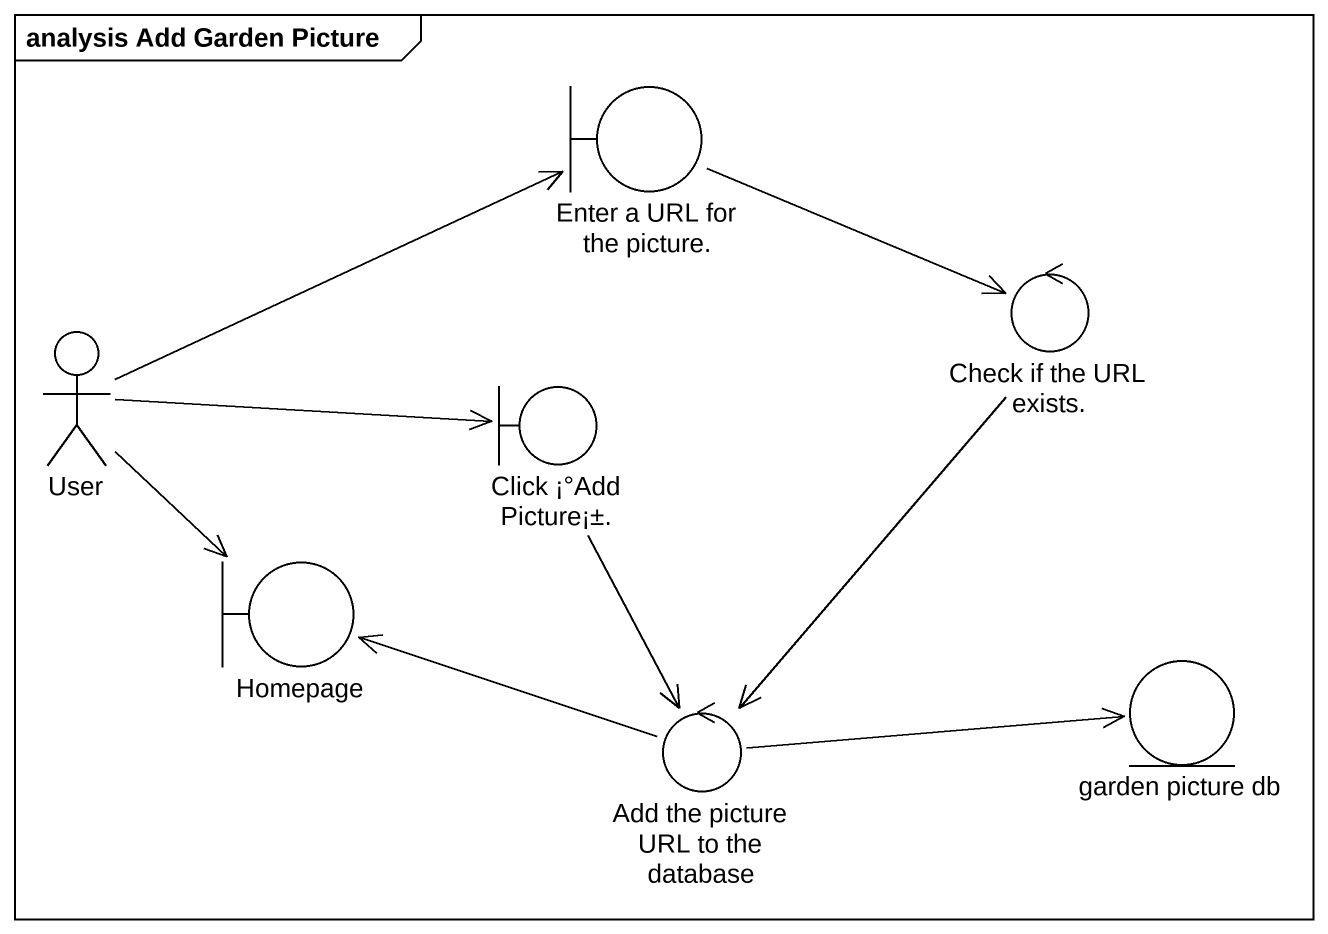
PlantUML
@startuml
mainframe analysis Add Garden Picture
boundary "Enter a URL for the picture." as Enter_a_URL_for_the_picture
control "Check if the URL exists." as Check_if_the_URL_exists
actor User
boundary "Click ¡°Add Picture¡±." as Click_Add_Picture
boundary Homepage
control "Add the picture URL to the database" as Add_the_picture_URL_to_the
entity "garden picture db" as garden_picture_db
Enter_a_URL_for_the_picture -right-> Check_if_the_URL_exists
Check_if_the_URL_exists --> Add_the_picture_URL_to_the
User -right-> Enter_a_URL_for_the_picture
User -right-> Click_Add_Picture
User --> Homepage
Click_Add_Picture --> Add_the_picture_URL_to_the
Add_the_picture_URL_to_the -left-> Homepage
Add_the_picture_URL_to_the -right-> garden_picture_db
@enduml
